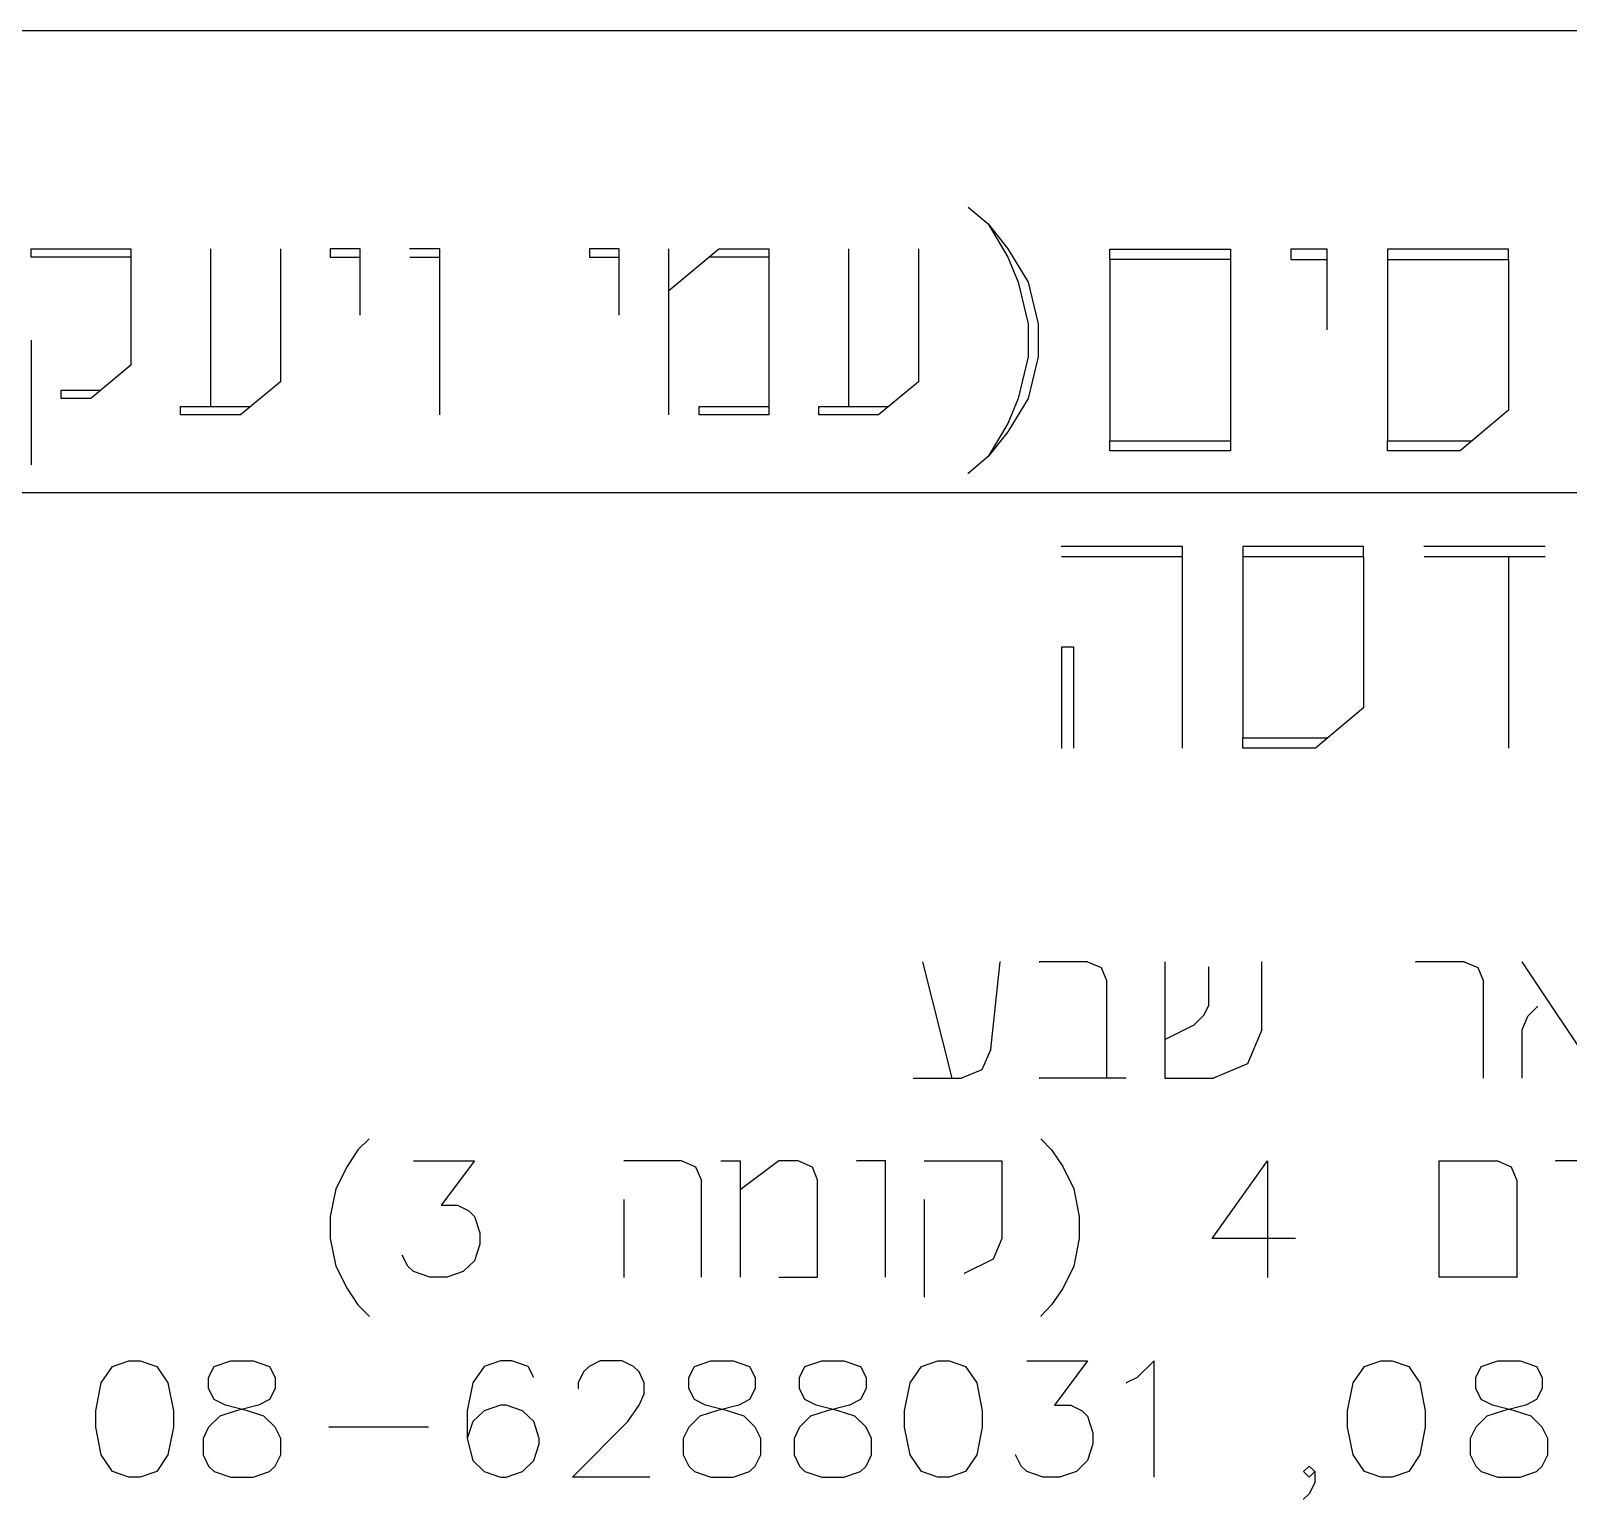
# Model space of a CAD drawing. Extents: x 271 to 16033, y -55852 to 2525.
# Drawn here: x 15936.608 to 15940.24, y -55791.413 to -55787.942 of the extents above; entities that cross this region are included whole.
import ezdxf

# ---------------------------------------------------------------- set-up
doc = ezdxf.new("R2010")
doc.units = 0
doc.header["$MEASUREMENT"] = 0
doc.layers.add('1501-KIR-BETON', color=30, linetype='Continuous')
doc.layers.add('LOGO', color=7, linetype='Continuous')

msp = doc.modelspace()

# ---------------------------------------------------------------- linework, layer by layer
at = {"layer": '1501-KIR-BETON', "color": 250, "linetype": 'Continuous', "ltscale": 0.125}
for p, q in [((15938.82259, -55788.35952, 1172.19571), (15938.86956, -55788.39915, 1172.19571)), ((15938.86956, -55788.39915, 1172.19571), (15938.91653, -55788.45787, 1172.19571)), ((15938.86956, -55788.39915, 1172.19571), (15938.91653, -55788.47768, 1172.19571)), ((15936.60916, -55788.45787, 1172.19571), (15936.84474, -55788.45787, 1172.19571)), ((15936.60916, -55788.47768, 1172.19571), (15936.60916, -55788.45787, 1172.19571)), ((15936.84474, -55788.45787, 1172.19571), (15936.84474, -55788.73308, 1172.19571)), ((15937.03262, -55788.45787, 1172.19571), (15937.03262, -55788.83069, 1172.19571)), ((15937.19775, -55788.45787, 1172.19571), (15937.19775, -55788.77197, 1172.19571)), ((15937.38636, -55788.45787, 1172.19571), (15937.31517, -55788.45787, 1172.19571)), ((15937.31517, -55788.45787, 1172.19571), (15937.31517, -55788.47768, 1172.19571)), ((15937.38636, -55788.61492, 1172.19571), (15937.38636, -55788.45787, 1172.19571)), ((15937.50378, -55788.45787, 1172.19571), (15937.50305, -55788.45787, 1172.19571)), ((15937.57424, -55788.45787, 1172.19571), (15937.50378, -55788.45787, 1172.19571)), ((15937.57424, -55788.8505, 1172.19571), (15937.57424, -55788.45787, 1172.19571)), ((15937.99843, -55788.45787, 1172.19571), (15937.92797, -55788.45787, 1172.19571)), ((15937.92797, -55788.45787, 1172.19571), (15937.92797, -55788.47768, 1172.19571)), ((15937.99843, -55788.61492, 1172.19571), (15937.99843, -55788.45787, 1172.19571)), ((15938.11585, -55788.45787, 1172.19571), (15938.11512, -55788.45787, 1172.19571)), ((15938.11585, -55788.55621, 1172.19571), (15938.23401, -55788.45787, 1172.19571)), ((15938.11585, -55788.8505, 1172.19571), (15938.11585, -55788.45787, 1172.19571)), ((15938.23401, -55788.45787, 1172.19571), (15938.35143, -55788.45787, 1172.19571)), ((15938.35143, -55788.45787, 1172.19571), (15938.35143, -55788.47768, 1172.19571)), ((15938.54004, -55788.45787, 1172.19571), (15938.54004, -55788.83069, 1172.19571)), ((15938.70517, -55788.45787, 1172.19571), (15938.70517, -55788.77197, 1172.19571)), ((15938.91653, -55788.45787, 1172.19571), (15938.96424, -55788.53639, 1172.19571)), ((15939.15725, -55788.4586, 1172.19571), (15939.44274, -55788.4586, 1172.19571)), ((15939.15725, -55788.48282, 1172.19571), (15939.15725, -55788.4586, 1172.19571)), ((15939.44274, -55788.4586, 1172.19571), (15939.44274, -55788.9349, 1172.19571)), ((15939.58511, -55788.4586, 1172.19571), (15939.58511, -55788.48282, 1172.19571)), ((15939.67098, -55788.4586, 1172.19571), (15939.58511, -55788.4586, 1172.19571)), ((15939.67098, -55788.64941, 1172.19571), (15939.67098, -55788.4586, 1172.19571)), ((15940.09884, -55788.4586, 1172.19571), (15939.81335, -55788.4586, 1172.19571)), ((15939.81335, -55788.4586, 1172.19571), (15939.81335, -55788.48282, 1172.19571)), ((15940.09884, -55788.48282, 1172.19571), (15940.09884, -55788.4586, 1172.19571)), ((15936.84474, -55788.47768, 1172.19571), (15936.60916, -55788.47768, 1172.19571)), ((15937.31517, -55788.47768, 1172.19571), (15937.38636, -55788.47768, 1172.19571)), ((15937.38636, -55788.47768, 1172.19571), (15937.38563, -55788.47768, 1172.19571)), ((15937.50378, -55788.47768, 1172.19571), (15937.57424, -55788.47768, 1172.19571)), ((15937.57424, -55788.47768, 1172.19571), (15937.5735, -55788.47768, 1172.19571)), ((15937.92797, -55788.47768, 1172.19571), (15937.99843, -55788.47768, 1172.19571)), ((15937.99843, -55788.47768, 1172.19571), (15937.9977, -55788.47768, 1172.19571)), ((15938.21053, -55788.47768, 1172.19571), (15938.20979, -55788.47768, 1172.19571)), ((15938.35143, -55788.47768, 1172.19571), (15938.21053, -55788.47768, 1172.19571)), ((15938.35143, -55788.47768, 1172.19571), (15938.35143, -55788.8505, 1172.19571)), ((15938.91653, -55788.47768, 1172.19571), (15938.94075, -55788.53639, 1172.19571)), ((15939.44274, -55788.48282, 1172.19571), (15939.15725, -55788.48282, 1172.19571)), ((15939.15725, -55788.48282, 1172.19571), (15939.15725, -55788.91141, 1172.19571)), ((15939.58511, -55788.48282, 1172.19571), (15939.67098, -55788.48282, 1172.19571)), ((15939.67098, -55788.48282, 1172.19571), (15939.67024, -55788.48282, 1172.19571)), ((15939.81335, -55788.48282, 1172.19571), (15940.09884, -55788.48282, 1172.19571)), ((15939.81335, -55788.48282, 1172.19571), (15939.81335, -55788.91141, 1172.19571)), ((15940.09884, -55788.48282, 1172.19571), (15940.09884, -55788.83949, 1172.19571)), ((15938.94075, -55788.53639, 1172.19571), (15938.96424, -55788.63473, 1172.19571)), ((15938.96424, -55788.53639, 1172.19571), (15938.98772, -55788.63473, 1172.19571)), ((15938.96424, -55788.63473, 1172.19571), (15938.96424, -55788.71326, 1172.19571)), ((15938.98772, -55788.63473, 1172.19571), (15938.98772, -55788.71326, 1172.19571)), ((15936.60916, -55788.67363, 1172.19571), (15936.60916, -55788.96866, 1172.19571)), ((15938.96424, -55788.71326, 1172.19571), (15938.94075, -55788.8116, 1172.19571)), ((15938.98772, -55788.71326, 1172.19571), (15938.96424, -55788.8116, 1172.19571)), ((15936.84474, -55788.73308, 1172.19571), (15936.75007, -55788.8116, 1172.19571)), ((15936.67962, -55788.8116, 1172.19571), (15936.67962, -55788.79179, 1172.19571)), ((15936.67962, -55788.79179, 1172.19571), (15936.77356, -55788.79179, 1172.19571)), ((15936.77356, -55788.79179, 1172.19571), (15936.77282, -55788.79179, 1172.19571)), ((15937.19775, -55788.77197, 1172.19571), (15937.10381, -55788.8505, 1172.19571)), ((15938.70517, -55788.77197, 1172.19571), (15938.6105, -55788.8505, 1172.19571)), ((15936.75007, -55788.8116, 1172.19571), (15936.67962, -55788.8116, 1172.19571)), ((15938.94075, -55788.8116, 1172.19571), (15938.91653, -55788.87032, 1172.19571)), ((15938.96424, -55788.8116, 1172.19571), (15938.91653, -55788.89013, 1172.19571)), ((15936.96217, -55788.83069, 1172.19571), (15937.12729, -55788.83069, 1172.19571)), ((15936.96217, -55788.8505, 1172.19571), (15936.96217, -55788.83069, 1172.19571)), ((15937.10381, -55788.8505, 1172.19571), (15936.96217, -55788.8505, 1172.19571)), ((15937.03262, -55788.83069, 1172.19571), (15937.03189, -55788.83069, 1172.19571)), ((15937.12729, -55788.83069, 1172.19571), (15937.12656, -55788.83069, 1172.19571)), ((15938.18704, -55788.83069, 1172.19571), (15938.35143, -55788.83069, 1172.19571)), ((15938.18704, -55788.8505, 1172.19571), (15938.18704, -55788.83069, 1172.19571)), ((15938.35143, -55788.8505, 1172.19571), (15938.18704, -55788.8505, 1172.19571)), ((15938.35143, -55788.83069, 1172.19571), (15938.3507, -55788.83069, 1172.19571)), ((15938.46959, -55788.83069, 1172.19571), (15938.63398, -55788.83069, 1172.19571)), ((15938.46959, -55788.8505, 1172.19571), (15938.46959, -55788.83069, 1172.19571)), ((15938.6105, -55788.8505, 1172.19571), (15938.46959, -55788.8505, 1172.19571)), ((15938.54004, -55788.83069, 1172.19571), (15938.53931, -55788.83069, 1172.19571)), ((15938.63398, -55788.83069, 1172.19571), (15938.63325, -55788.83069, 1172.19571)), ((15940.09884, -55788.83949, 1172.19571), (15939.98509, -55788.9349, 1172.19571)), ((15938.91653, -55788.87032, 1172.19571), (15938.86956, -55788.94884, 1172.19571)), ((15938.91653, -55788.89013, 1172.19571), (15938.86956, -55788.94884, 1172.19571)), ((15939.15725, -55788.91141, 1172.19571), (15939.15652, -55788.91141, 1172.19571)), ((15939.15725, -55788.91141, 1172.19571), (15939.44274, -55788.91141, 1172.19571)), ((15939.15725, -55788.9349, 1172.19571), (15939.15725, -55788.91141, 1172.19571)), ((15939.44274, -55788.9349, 1172.19571), (15939.15725, -55788.9349, 1172.19571)), ((15939.44274, -55788.91141, 1172.19571), (15939.442, -55788.91141, 1172.19571)), ((15939.81335, -55788.91141, 1172.19571), (15939.81262, -55788.91141, 1172.19571)), ((15939.81335, -55788.91141, 1172.19571), (15940.01371, -55788.91141, 1172.19571)), ((15939.81335, -55788.9349, 1172.19571), (15939.81335, -55788.91141, 1172.19571)), ((15939.98509, -55788.9349, 1172.19571), (15939.81335, -55788.9349, 1172.19571)), ((15940.01371, -55788.91141, 1172.19571), (15940.01297, -55788.91141, 1172.19571)), ((15936.60916, -55788.96866, 1172.19571), (15936.60843, -55788.96866, 1172.19571)), ((15938.86956, -55788.94884, 1172.19571), (15938.82259, -55788.98847, 1172.19571)), ((15938.86956, -55788.94884, 1172.19571), (15938.86883, -55788.94884, 1172.19571)), ((15938.82259, -55788.98847, 1172.19571), (15938.82186, -55788.98847, 1172.19571)), ((15942.37832, -55789.03471, 1172.19571), (15934.02132, -55789.03471, 1172.19571)), ((15939.0435, -55789.16167, 1172.19571), (15939.04276, -55789.16167, 1172.19571)), ((15939.32898, -55789.16167, 1172.19571), (15939.0435, -55789.16167, 1172.19571)), ((15939.0435, -55789.18516, 1172.19571), (15939.32898, -55789.18516, 1172.19571)), ((15939.32898, -55789.18516, 1172.19571), (15939.32825, -55789.18516, 1172.19571)), ((15939.32898, -55789.63797, 1172.19571), (15939.32898, -55789.16167, 1172.19571)), ((15939.75684, -55789.16167, 1172.19571), (15939.47136, -55789.16167, 1172.19571)), ((15939.47136, -55789.16167, 1172.19571), (15939.47136, -55789.18516, 1172.19571)), ((15939.47136, -55789.18516, 1172.19571), (15939.47136, -55789.61375, 1172.19571)), ((15939.47136, -55789.18516, 1172.19571), (15939.75684, -55789.18516, 1172.19571)), ((15939.75684, -55789.18516, 1172.19571), (15939.75684, -55789.16167, 1172.19571)), ((15939.75684, -55789.18516, 1172.19571), (15939.75684, -55789.54256, 1172.19571)), ((15939.89995, -55789.16167, 1172.19571), (15939.89922, -55789.16167, 1172.19571)), ((15940.18544, -55789.16167, 1172.19571), (15939.89995, -55789.16167, 1172.19571)), ((15939.89995, -55789.18516, 1172.19571), (15940.18544, -55789.18516, 1172.19571)), ((15940.09957, -55789.18516, 1172.19571), (15940.09957, -55789.63797, 1172.19571)), ((15940.18544, -55789.18516, 1172.19571), (15940.18471, -55789.18516, 1172.19571)), ((15939.0435, -55789.39945, 1172.19571), (15939.0435, -55789.63797, 1172.19571)), ((15939.07212, -55789.39945, 1172.19571), (15939.0435, -55789.39945, 1172.19571)), ((15939.07212, -55789.63797, 1172.19571), (15939.07212, -55789.39945, 1172.19571)), ((15939.75684, -55789.54256, 1172.19571), (15939.64309, -55789.63797, 1172.19571)), ((15939.47136, -55789.61375, 1172.19571), (15939.47063, -55789.61375, 1172.19571)), ((15939.47136, -55789.61375, 1172.19571), (15939.67098, -55789.61375, 1172.19571)), ((15939.47136, -55789.63797, 1172.19571), (15939.47136, -55789.61375, 1172.19571)), ((15939.67098, -55789.61375, 1172.19571), (15939.67024, -55789.61375, 1172.19571)), ((15939.0435, -55789.63797, 1172.19571), (15939.04276, -55789.63797, 1172.19571)), ((15939.64309, -55789.63797, 1172.19571), (15939.47136, -55789.63797, 1172.19571)), ((15940.09957, -55789.63797, 1172.19571), (15940.09884, -55789.63797, 1172.19571)), ((15938.71517, -55790.14285, 1172.19571), (15938.78416, -55790.41806, 1172.19571)), ((15938.8759, -55790.34908, 1172.19571), (15938.89865, -55790.14285, 1172.19571)), ((15938.89865, -55790.14285, 1172.19571), (15938.89938, -55790.14285, 1172.19571)), ((15939.10487, -55790.14285, 1172.19571), (15938.99038, -55790.14285, 1172.19571)), ((15938.99038, -55790.14285, 1172.19571), (15938.99112, -55790.14285, 1172.19571)), ((15939.10487, -55790.14285, 1172.19571), (15939.13716, -55790.1568, 1172.19571)), ((15939.13716, -55790.1568, 1172.19571), (15939.15037, -55790.18909, 1172.19571)), ((15939.28761, -55790.14285, 1172.19571), (15939.28761, -55790.41806, 1172.19571)), ((15939.39109, -55790.15459, 1172.19571), (15939.39183, -55790.15459, 1172.19571)), ((15939.39109, -55790.24633, 1172.19571), (15939.39109, -55790.15459, 1172.19571)), ((15939.51659, -55790.30357, 1172.19571), (15939.51659, -55790.14285, 1172.19571)), ((15939.51659, -55790.14285, 1172.19571), (15939.51732, -55790.14285, 1172.19571)), ((15939.87987, -55790.14285, 1172.19571), (15939.8806, -55790.14285, 1172.19571)), ((15939.99435, -55790.14285, 1172.19571), (15939.87987, -55790.14285, 1172.19571)), ((15939.99435, -55790.14285, 1172.19571), (15940.02665, -55790.1568, 1172.19571)), ((15940.02665, -55790.1568, 1172.19571), (15940.03986, -55790.18909, 1172.19571)), ((15940.31507, -55790.41806, 1172.19571), (15940.13159, -55790.14285, 1172.19571)), ((15940.13159, -55790.14285, 1172.19571), (15940.13233, -55790.14285, 1172.19571)), ((15939.15037, -55790.41806, 1172.19571), (15939.15037, -55790.18909, 1172.19571)), ((15939.15037, -55790.18909, 1172.19571), (15939.15111, -55790.18909, 1172.19571)), ((15939.15037, -55790.18909, 1172.19571), (15939.15111, -55790.18909, 1172.19571)), ((15940.03986, -55790.41806, 1172.19571), (15940.03986, -55790.18909, 1172.19571)), ((15940.03986, -55790.18909, 1172.19571), (15940.04059, -55790.18909, 1172.19571)), ((15940.03986, -55790.18909, 1172.19571), (15940.04059, -55790.18909, 1172.19571)), ((15939.37935, -55790.26908, 1172.19571), (15939.39109, -55790.24633, 1172.19571)), ((15939.3566, -55790.29183, 1172.19571), (15939.37935, -55790.26908, 1172.19571)), ((15940.13159, -55790.30357, 1172.19571), (15940.1448, -55790.27128, 1172.19571)), ((15940.1448, -55790.27128, 1172.19571), (15940.16755, -55790.24853, 1172.19571)), ((15940.16755, -55790.24853, 1172.19571), (15940.16829, -55790.24853, 1172.19571)), ((15939.28761, -55790.32633, 1172.19571), (15939.3566, -55790.29183, 1172.19571)), ((15939.51659, -55790.30357, 1172.19571), (15939.48283, -55790.3843, 1172.19571)), ((15940.13159, -55790.41806, 1172.19571), (15940.13159, -55790.30357, 1172.19571)), ((15938.8759, -55790.34908, 1172.19571), (15938.85535, -55790.39825, 1172.19571)), ((15939.48283, -55790.3843, 1172.19571), (15939.4021, -55790.41806, 1172.19571)), ((15938.69242, -55790.41806, 1172.19571), (15938.80691, -55790.41806, 1172.19571)), ((15938.78416, -55790.41806, 1172.19571), (15938.78489, -55790.41806, 1172.19571)), ((15938.85535, -55790.39825, 1172.19571), (15938.80691, -55790.41806, 1172.19571)), ((15938.80691, -55790.41806, 1172.19571), (15938.80764, -55790.41806, 1172.19571)), ((15938.80691, -55790.41806, 1172.19571), (15938.80764, -55790.41806, 1172.19571)), ((15939.19588, -55790.41806, 1172.19571), (15938.99038, -55790.41806, 1172.19571)), ((15938.99038, -55790.41806, 1172.19571), (15938.99112, -55790.41806, 1172.19571)), ((15939.28761, -55790.41806, 1172.19571), (15939.4021, -55790.41806, 1172.19571)), ((15939.4021, -55790.41806, 1172.19571), (15939.40283, -55790.41806, 1172.19571)), ((15939.4021, -55790.41806, 1172.19571), (15939.40283, -55790.41806, 1172.19571)), ((15937.40737, -55790.56117, 1172.19571), (15937.38095, -55790.58759, 1172.19571)), ((15938.99405, -55790.56117, 1172.19571), (15939.01974, -55790.58759, 1172.19571)), ((15937.38095, -55790.58759, 1172.19571), (15937.35526, -55790.62649, 1172.19571)), ((15939.01974, -55790.58759, 1172.19571), (15939.04616, -55790.62649, 1172.19571)), ((15937.35526, -55790.62649, 1172.19571), (15937.32884, -55790.67933, 1172.19571)), ((15937.51232, -55790.61328, 1172.19571), (15937.65616, -55790.61328, 1172.19571)), ((15937.65616, -55790.61328, 1172.19571), (15937.57763, -55790.71823, 1172.19571)), ((15938.1464, -55790.61328, 1172.19571), (15938.00917, -55790.61328, 1172.19571)), ((15938.00917, -55790.61328, 1172.19571), (15938.0099, -55790.61328, 1172.19571)), ((15938.1464, -55790.61328, 1172.19571), (15938.1787, -55790.62722, 1172.19571)), ((15938.1787, -55790.62722, 1172.19571), (15938.19264, -55790.65951, 1172.19571)), ((15938.23814, -55790.61328, 1172.19571), (15938.28364, -55790.61328, 1172.19571)), ((15938.28364, -55790.61328, 1172.19571), (15938.28364, -55790.88849, 1172.19571)), ((15938.37538, -55790.61328, 1172.19571), (15938.28364, -55790.68226, 1172.19571)), ((15938.42161, -55790.61328, 1172.19571), (15938.37538, -55790.61328, 1172.19571)), ((15938.42161, -55790.61328, 1172.19571), (15938.45391, -55790.62722, 1172.19571)), ((15938.45391, -55790.62722, 1172.19571), (15938.46712, -55790.65951, 1172.19571)), ((15938.62711, -55790.61328, 1172.19571), (15938.55885, -55790.61328, 1172.19571)), ((15938.55885, -55790.61328, 1172.19571), (15938.55959, -55790.61328, 1172.19571)), ((15938.62711, -55790.88849, 1172.19571), (15938.62711, -55790.61328, 1172.19571)), ((15938.71884, -55790.61328, 1172.19571), (15938.90232, -55790.61328, 1172.19571)), ((15938.90232, -55790.61328, 1172.19571), (15938.90232, -55790.79675, 1172.19571)), ((15939.04616, -55790.62649, 1172.19571), (15939.07258, -55790.67933, 1172.19571)), ((15939.39916, -55790.79675, 1172.19571), (15939.5298, -55790.61328, 1172.19571)), ((15939.5298, -55790.61328, 1172.19571), (15939.5298, -55790.88849, 1172.19571)), ((15939.93564, -55790.88849, 1172.19571), (15939.93564, -55790.61328, 1172.19571)), ((15939.93564, -55790.61328, 1172.19571), (15940.07288, -55790.61328, 1172.19571)), ((15940.07288, -55790.61328, 1172.19571), (15940.10517, -55790.62722, 1172.19571)), ((15940.10517, -55790.62722, 1172.19571), (15940.11912, -55790.65951, 1172.19571)), ((15940.21012, -55790.61328, 1172.19571), (15940.21085, -55790.61328, 1172.19571)), ((15940.27911, -55790.61328, 1172.19571), (15940.21012, -55790.61328, 1172.19571)), ((15937.32884, -55790.67933, 1172.19571), (15937.31563, -55790.74465, 1172.19571)), ((15938.19264, -55790.88849, 1172.19571), (15938.19264, -55790.65951, 1172.19571)), ((15938.19264, -55790.65951, 1172.19571), (15938.19337, -55790.65951, 1172.19571)), ((15938.19264, -55790.65951, 1172.19571), (15938.19337, -55790.65951, 1172.19571)), ((15938.28364, -55790.68226, 1172.19571), (15938.28438, -55790.68226, 1172.19571)), ((15938.46712, -55790.88849, 1172.19571), (15938.46712, -55790.65951, 1172.19571)), ((15938.46712, -55790.65951, 1172.19571), (15938.46785, -55790.65951, 1172.19571)), ((15938.46712, -55790.65951, 1172.19571), (15938.46785, -55790.65951, 1172.19571)), ((15939.07258, -55790.67933, 1172.19571), (15939.08506, -55790.74465, 1172.19571)), ((15940.11912, -55790.65951, 1172.19571), (15940.11912, -55790.88849, 1172.19571)), ((15937.57763, -55790.71823, 1172.19571), (15937.61653, -55790.71823, 1172.19571)), ((15937.61653, -55790.71823, 1172.19571), (15937.64295, -55790.73144, 1172.19571)), ((15938.00917, -55790.70502, 1172.19571), (15938.00917, -55790.88849, 1172.19571)), ((15938.71884, -55790.70502, 1172.19571), (15938.71884, -55790.93473, 1172.19571)), ((15937.31563, -55790.74465, 1172.19571), (15937.31563, -55790.79675, 1172.19571)), ((15937.64295, -55790.73144, 1172.19571), (15937.65616, -55790.74465, 1172.19571)), ((15937.65616, -55790.74465, 1172.19571), (15937.66937, -55790.78354, 1172.19571)), ((15939.08506, -55790.74465, 1172.19571), (15939.08506, -55790.79675, 1172.19571)), ((15937.66937, -55790.78354, 1172.19571), (15937.66937, -55790.80996, 1172.19571)), ((15937.31563, -55790.79675, 1172.19571), (15937.32884, -55790.86207, 1172.19571)), ((15937.66937, -55790.80996, 1172.19571), (15937.65616, -55790.84959, 1172.19571)), ((15938.90232, -55790.79675, 1172.19571), (15938.88177, -55790.84592, 1172.19571)), ((15939.08506, -55790.79675, 1172.19571), (15939.07258, -55790.86207, 1172.19571)), ((15939.59585, -55790.79675, 1172.19571), (15939.39916, -55790.79675, 1172.19571)), ((15937.32884, -55790.86207, 1172.19571), (15937.35526, -55790.91491, 1172.19571)), ((15937.4859, -55790.83638, 1172.19571), (15937.48663, -55790.83638, 1172.19571)), ((15937.49911, -55790.86207, 1172.19571), (15937.4859, -55790.83638, 1172.19571)), ((15937.51232, -55790.87528, 1172.19571), (15937.49911, -55790.86207, 1172.19571)), ((15937.65616, -55790.84959, 1172.19571), (15937.62974, -55790.87528, 1172.19571)), ((15938.88177, -55790.84592, 1172.19571), (15938.81352, -55790.87968, 1172.19571)), ((15939.07258, -55790.86207, 1172.19571), (15939.04616, -55790.91491, 1172.19571)), ((15937.55121, -55790.88849, 1172.19571), (15937.51232, -55790.87528, 1172.19571)), ((15937.59084, -55790.88849, 1172.19571), (15937.55121, -55790.88849, 1172.19571)), ((15937.62974, -55790.87528, 1172.19571), (15937.59084, -55790.88849, 1172.19571)), ((15938.00917, -55790.88849, 1172.19571), (15938.0099, -55790.88849, 1172.19571)), ((15938.28364, -55790.88849, 1172.19571), (15938.28438, -55790.88849, 1172.19571)), ((15938.37538, -55790.88849, 1172.19571), (15938.46712, -55790.88849, 1172.19571)), ((15938.81352, -55790.87968, 1172.19571), (15938.81425, -55790.87968, 1172.19571)), ((15939.5298, -55790.88849, 1172.19571), (15939.53053, -55790.88849, 1172.19571)), ((15940.11912, -55790.88849, 1172.19571), (15939.93564, -55790.88849, 1172.19571)), ((15940.11912, -55790.88849, 1172.19571), (15940.11985, -55790.88849, 1172.19571)), ((15937.35526, -55790.91491, 1172.19571), (15937.38095, -55790.95381, 1172.19571)), ((15938.71884, -55790.93473, 1172.19571), (15938.71958, -55790.93473, 1172.19571)), ((15939.04616, -55790.91491, 1172.19571), (15939.01974, -55790.95381, 1172.19571)), ((15937.38095, -55790.95381, 1172.19571), (15937.40737, -55790.98023, 1172.19571)), ((15939.01974, -55790.95381, 1172.19571), (15938.99405, -55790.98023, 1172.19571)), ((15937.40737, -55790.98023, 1172.19571), (15937.4081, -55790.98023, 1172.19571)), ((15938.99405, -55790.98023, 1172.19571), (15938.99479, -55790.98023, 1172.19571)), ((15936.77475, -55791.13801, 1172.19571), (15936.80117, -55791.09912, 1172.19571)), ((15936.80117, -55791.09912, 1172.19571), (15936.84007, -55791.08591, 1172.19571)), ((15936.84007, -55791.08591, 1172.19571), (15936.86649, -55791.08591, 1172.19571)), ((15936.86649, -55791.08591, 1172.19571), (15936.86722, -55791.08591, 1172.19571)), ((15936.86649, -55791.08591, 1172.19571), (15936.90612, -55791.09912, 1172.19571)), ((15936.90612, -55791.09912, 1172.19571), (15936.93181, -55791.13801, 1172.19571)), ((15937.02831, -55791.12554, 1172.19571), (15937.04152, -55791.09912, 1172.19571)), ((15937.04152, -55791.09912, 1172.19571), (15937.08042, -55791.08591, 1172.19571)), ((15937.08042, -55791.08591, 1172.19571), (15937.13326, -55791.08591, 1172.19571)), ((15937.13326, -55791.08591, 1172.19571), (15937.17215, -55791.09912, 1172.19571)), ((15937.13326, -55791.08591, 1172.19571), (15937.13399, -55791.08591, 1172.19571)), ((15937.17215, -55791.09912, 1172.19571), (15937.18536, -55791.12554, 1172.19571)), ((15937.67891, -55791.09912, 1172.19571), (15937.65249, -55791.13801, 1172.19571)), ((15937.71781, -55791.08591, 1172.19571), (15937.67891, -55791.09912, 1172.19571)), ((15937.74423, -55791.08591, 1172.19571), (15937.71781, -55791.08591, 1172.19571)), ((15937.78313, -55791.09912, 1172.19571), (15937.74423, -55791.08591, 1172.19571)), ((15937.79634, -55791.12554, 1172.19571), (15937.78313, -55791.09912, 1172.19571)), ((15937.91376, -55791.11233, 1172.19571), (15937.90128, -55791.13801, 1172.19571)), ((15937.92697, -55791.09912, 1172.19571), (15937.91376, -55791.11233, 1172.19571)), ((15937.95339, -55791.08591, 1172.19571), (15937.92697, -55791.09912, 1172.19571)), ((15938.0055, -55791.08591, 1172.19571), (15937.95339, -55791.08591, 1172.19571)), ((15938.03192, -55791.09912, 1172.19571), (15938.0055, -55791.08591, 1172.19571)), ((15938.04513, -55791.11233, 1172.19571), (15938.03192, -55791.09912, 1172.19571)), ((15938.0576, -55791.13801, 1172.19571), (15938.04513, -55791.11233, 1172.19571)), ((15938.16255, -55791.12554, 1172.19571), (15938.17576, -55791.09912, 1172.19571)), ((15938.17576, -55791.09912, 1172.19571), (15938.21466, -55791.08591, 1172.19571)), ((15938.21466, -55791.08591, 1172.19571), (15938.2675, -55791.08591, 1172.19571)), ((15938.2675, -55791.08591, 1172.19571), (15938.30639, -55791.09912, 1172.19571)), ((15938.2675, -55791.08591, 1172.19571), (15938.26823, -55791.08591, 1172.19571)), ((15938.30639, -55791.09912, 1172.19571), (15938.3196, -55791.12554, 1172.19571)), ((15938.42455, -55791.12554, 1172.19571), (15938.43703, -55791.09912, 1172.19571)), ((15938.43703, -55791.09912, 1172.19571), (15938.47666, -55791.08591, 1172.19571)), ((15938.47666, -55791.08591, 1172.19571), (15938.52876, -55791.08591, 1172.19571)), ((15938.52876, -55791.08591, 1172.19571), (15938.5295, -55791.08591, 1172.19571)), ((15938.52876, -55791.08591, 1172.19571), (15938.56839, -55791.09912, 1172.19571)), ((15938.56839, -55791.09912, 1172.19571), (15938.5816, -55791.12554, 1172.19571)), ((15938.68582, -55791.13801, 1172.19571), (15938.71224, -55791.09912, 1172.19571)), ((15938.71224, -55791.09912, 1172.19571), (15938.75113, -55791.08591, 1172.19571)), ((15938.75113, -55791.08591, 1172.19571), (15938.77755, -55791.08591, 1172.19571)), ((15938.77755, -55791.08591, 1172.19571), (15938.77829, -55791.08591, 1172.19571)), ((15938.77755, -55791.08591, 1172.19571), (15938.81645, -55791.09912, 1172.19571)), ((15938.81645, -55791.09912, 1172.19571), (15938.84287, -55791.13801, 1172.19571)), ((15938.96103, -55791.08591, 1172.19571), (15939.10487, -55791.08591, 1172.19571)), ((15939.10487, -55791.08591, 1172.19571), (15939.02635, -55791.19086, 1172.19571)), ((15939.26193, -55791.08591, 1172.19571), (15939.2223, -55791.12554, 1172.19571)), ((15939.26193, -55791.36112, 1172.19571), (15939.26193, -55791.08591, 1172.19571)), ((15939.73235, -55791.13801, 1172.19571), (15939.75877, -55791.09912, 1172.19571)), ((15939.75877, -55791.09912, 1172.19571), (15939.79767, -55791.08591, 1172.19571)), ((15939.79767, -55791.08591, 1172.19571), (15939.82409, -55791.08591, 1172.19571)), ((15939.82409, -55791.08591, 1172.19571), (15939.82482, -55791.08591, 1172.19571)), ((15939.82409, -55791.08591, 1172.19571), (15939.86372, -55791.09912, 1172.19571)), ((15939.86372, -55791.09912, 1172.19571), (15939.88941, -55791.13801, 1172.19571)), ((15940.02177, -55791.12554, 1172.19571), (15940.03498, -55791.09912, 1172.19571)), ((15940.03498, -55791.09912, 1172.19571), (15940.07387, -55791.08591, 1172.19571)), ((15940.07387, -55791.08591, 1172.19571), (15940.12671, -55791.08591, 1172.19571)), ((15940.12671, -55791.08591, 1172.19571), (15940.16561, -55791.09912, 1172.19571)), ((15940.12671, -55791.08591, 1172.19571), (15940.12745, -55791.08591, 1172.19571)), ((15940.16561, -55791.09912, 1172.19571), (15940.17882, -55791.12554, 1172.19571)), ((15936.76154, -55791.20407, 1172.19571), (15936.77475, -55791.13801, 1172.19571)), ((15936.93181, -55791.13801, 1172.19571), (15936.94502, -55791.20407, 1172.19571)), ((15937.02831, -55791.15122, 1172.19571), (15937.02831, -55791.12554, 1172.19571)), ((15937.04152, -55791.17765, 1172.19571), (15937.02831, -55791.15122, 1172.19571)), ((15937.18536, -55791.15122, 1172.19571), (15937.17215, -55791.17765, 1172.19571)), ((15937.18536, -55791.12554, 1172.19571), (15937.18536, -55791.15122, 1172.19571)), ((15937.65249, -55791.13801, 1172.19571), (15937.63928, -55791.20407, 1172.19571)), ((15937.90128, -55791.13801, 1172.19571), (15937.90128, -55791.15122, 1172.19571)), ((15937.90128, -55791.15122, 1172.19571), (15937.90202, -55791.15122, 1172.19571)), ((15938.0576, -55791.16443, 1172.19571), (15938.0576, -55791.13801, 1172.19571)), ((15938.16255, -55791.15122, 1172.19571), (15938.16255, -55791.12554, 1172.19571)), ((15938.17576, -55791.17765, 1172.19571), (15938.16255, -55791.15122, 1172.19571)), ((15938.3196, -55791.15122, 1172.19571), (15938.30639, -55791.17765, 1172.19571)), ((15938.3196, -55791.12554, 1172.19571), (15938.3196, -55791.15122, 1172.19571)), ((15938.42455, -55791.15122, 1172.19571), (15938.42455, -55791.12554, 1172.19571)), ((15938.43703, -55791.17765, 1172.19571), (15938.42455, -55791.15122, 1172.19571)), ((15938.5816, -55791.15122, 1172.19571), (15938.56839, -55791.17765, 1172.19571)), ((15938.5816, -55791.12554, 1172.19571), (15938.5816, -55791.15122, 1172.19571)), ((15938.67261, -55791.20407, 1172.19571), (15938.68582, -55791.13801, 1172.19571)), ((15938.84287, -55791.13801, 1172.19571), (15938.85608, -55791.20407, 1172.19571)), ((15939.2223, -55791.12554, 1172.19571), (15939.19588, -55791.13801, 1172.19571)), ((15939.19588, -55791.13801, 1172.19571), (15939.19661, -55791.13801, 1172.19571)), ((15939.71914, -55791.20407, 1172.19571), (15939.73235, -55791.13801, 1172.19571)), ((15939.88941, -55791.13801, 1172.19571), (15939.90262, -55791.20407, 1172.19571)), ((15940.02177, -55791.15122, 1172.19571), (15940.02177, -55791.12554, 1172.19571)), ((15940.03498, -55791.17765, 1172.19571), (15940.02177, -55791.15122, 1172.19571)), ((15940.17882, -55791.15122, 1172.19571), (15940.16561, -55791.17765, 1172.19571)), ((15940.17882, -55791.12554, 1172.19571), (15940.17882, -55791.15122, 1172.19571)), ((15937.06794, -55791.19086, 1172.19571), (15937.04152, -55791.17765, 1172.19571)), ((15937.12005, -55791.20407, 1172.19571), (15937.06794, -55791.19086, 1172.19571)), ((15937.14647, -55791.19086, 1172.19571), (15937.09363, -55791.20407, 1172.19571)), ((15937.17215, -55791.17765, 1172.19571), (15937.14647, -55791.19086, 1172.19571)), ((15937.71781, -55791.19086, 1172.19571), (15937.67891, -55791.20407, 1172.19571)), ((15937.73102, -55791.19086, 1172.19571), (15937.71781, -55791.19086, 1172.19571)), ((15937.76991, -55791.20407, 1172.19571), (15937.73102, -55791.19086, 1172.19571)), ((15938.01871, -55791.22975, 1172.19571), (15938.04513, -55791.19086, 1172.19571)), ((15938.04513, -55791.19086, 1172.19571), (15938.0576, -55791.16443, 1172.19571)), ((15938.20218, -55791.19086, 1172.19571), (15938.17576, -55791.17765, 1172.19571)), ((15938.25429, -55791.20407, 1172.19571), (15938.20218, -55791.19086, 1172.19571)), ((15938.28071, -55791.19086, 1172.19571), (15938.22787, -55791.20407, 1172.19571)), ((15938.30639, -55791.17765, 1172.19571), (15938.28071, -55791.19086, 1172.19571)), ((15938.46345, -55791.19086, 1172.19571), (15938.43703, -55791.17765, 1172.19571)), ((15938.51555, -55791.20407, 1172.19571), (15938.46345, -55791.19086, 1172.19571)), ((15938.54197, -55791.19086, 1172.19571), (15938.48987, -55791.20407, 1172.19571)), ((15938.56839, -55791.17765, 1172.19571), (15938.54197, -55791.19086, 1172.19571)), ((15939.02635, -55791.19086, 1172.19571), (15939.06524, -55791.19086, 1172.19571)), ((15939.06524, -55791.19086, 1172.19571), (15939.09166, -55791.20407, 1172.19571)), ((15940.0614, -55791.19086, 1172.19571), (15940.03498, -55791.17765, 1172.19571)), ((15940.1135, -55791.20407, 1172.19571), (15940.0614, -55791.19086, 1172.19571)), ((15940.13992, -55791.19086, 1172.19571), (15940.08708, -55791.20407, 1172.19571)), ((15940.16561, -55791.17765, 1172.19571), (15940.13992, -55791.19086, 1172.19571)), ((15936.76154, -55791.24296, 1172.19571), (15936.76154, -55791.20407, 1172.19571)), ((15936.94502, -55791.20407, 1172.19571), (15936.94502, -55791.24296, 1172.19571)), ((15937.05473, -55791.21654, 1172.19571), (15937.02831, -55791.24296, 1172.19571)), ((15937.09363, -55791.20407, 1172.19571), (15937.05473, -55791.21654, 1172.19571)), ((15937.15894, -55791.21654, 1172.19571), (15937.12005, -55791.20407, 1172.19571)), ((15937.18536, -55791.24296, 1172.19571), (15937.15894, -55791.21654, 1172.19571)), ((15937.63928, -55791.20407, 1172.19571), (15937.63928, -55791.26938, 1172.19571)), ((15937.67891, -55791.20407, 1172.19571), (15937.65249, -55791.22975, 1172.19571)), ((15937.79634, -55791.22975, 1172.19571), (15937.76991, -55791.20407, 1172.19571)), ((15938.18897, -55791.21654, 1172.19571), (15938.16255, -55791.24296, 1172.19571)), ((15938.22787, -55791.20407, 1172.19571), (15938.18897, -55791.21654, 1172.19571)), ((15938.29318, -55791.21654, 1172.19571), (15938.25429, -55791.20407, 1172.19571)), ((15938.3196, -55791.24296, 1172.19571), (15938.29318, -55791.21654, 1172.19571)), ((15938.45024, -55791.21654, 1172.19571), (15938.42455, -55791.24296, 1172.19571)), ((15938.48987, -55791.20407, 1172.19571), (15938.45024, -55791.21654, 1172.19571)), ((15938.55518, -55791.21654, 1172.19571), (15938.51555, -55791.20407, 1172.19571)), ((15938.5816, -55791.24296, 1172.19571), (15938.55518, -55791.21654, 1172.19571)), ((15938.67261, -55791.24296, 1172.19571), (15938.67261, -55791.20407, 1172.19571)), ((15938.85608, -55791.20407, 1172.19571), (15938.85608, -55791.24296, 1172.19571)), ((15939.09166, -55791.20407, 1172.19571), (15939.10487, -55791.21654, 1172.19571)), ((15939.10487, -55791.21654, 1172.19571), (15939.11735, -55791.25617, 1172.19571)), ((15939.71914, -55791.24296, 1172.19571), (15939.71914, -55791.20407, 1172.19571)), ((15939.90262, -55791.20407, 1172.19571), (15939.90262, -55791.24296, 1172.19571)), ((15940.04819, -55791.21654, 1172.19571), (15940.02177, -55791.24296, 1172.19571)), ((15940.08708, -55791.20407, 1172.19571), (15940.04819, -55791.21654, 1172.19571)), ((15940.1524, -55791.21654, 1172.19571), (15940.1135, -55791.20407, 1172.19571)), ((15940.17882, -55791.24296, 1172.19571), (15940.1524, -55791.21654, 1172.19571)), ((15936.77475, -55791.30828, 1172.19571), (15936.76154, -55791.24296, 1172.19571)), ((15936.94502, -55791.24296, 1172.19571), (15936.93181, -55791.30828, 1172.19571)), ((15937.02831, -55791.24296, 1172.19571), (15937.0151, -55791.26938, 1172.19571)), ((15937.19857, -55791.26938, 1172.19571), (15937.18536, -55791.24296, 1172.19571)), ((15937.54754, -55791.24296, 1172.19571), (15937.31196, -55791.24296, 1172.19571)), ((15937.31196, -55791.24296, 1172.19571), (15937.3127, -55791.24296, 1172.19571)), ((15937.65249, -55791.22975, 1172.19571), (15937.63928, -55791.26938, 1172.19571)), ((15937.80955, -55791.26938, 1172.19571), (15937.79634, -55791.22975, 1172.19571)), ((15937.88807, -55791.36112, 1172.19571), (15938.01871, -55791.22975, 1172.19571)), ((15938.16255, -55791.24296, 1172.19571), (15938.14934, -55791.26938, 1172.19571)), ((15938.33281, -55791.26938, 1172.19571), (15938.3196, -55791.24296, 1172.19571)), ((15938.42455, -55791.24296, 1172.19571), (15938.41134, -55791.26938, 1172.19571)), ((15938.59408, -55791.26938, 1172.19571), (15938.5816, -55791.24296, 1172.19571)), ((15938.68582, -55791.30828, 1172.19571), (15938.67261, -55791.24296, 1172.19571)), ((15938.85608, -55791.24296, 1172.19571), (15938.84287, -55791.30828, 1172.19571)), ((15939.11735, -55791.25617, 1172.19571), (15939.11735, -55791.28259, 1172.19571)), ((15939.73235, -55791.30828, 1172.19571), (15939.71914, -55791.24296, 1172.19571)), ((15939.90262, -55791.24296, 1172.19571), (15939.88941, -55791.30828, 1172.19571)), ((15940.02177, -55791.24296, 1172.19571), (15940.00856, -55791.26938, 1172.19571)), ((15940.19203, -55791.26938, 1172.19571), (15940.17882, -55791.24296, 1172.19571)), ((15937.0151, -55791.26938, 1172.19571), (15937.0151, -55791.30828, 1172.19571)), ((15937.19857, -55791.30828, 1172.19571), (15937.19857, -55791.26938, 1172.19571)), ((15937.63928, -55791.26938, 1172.19571), (15937.64002, -55791.26938, 1172.19571)), ((15937.63928, -55791.26938, 1172.19571), (15937.65249, -55791.32149, 1172.19571)), ((15937.79634, -55791.32149, 1172.19571), (15937.80955, -55791.28259, 1172.19571)), ((15937.80955, -55791.28259, 1172.19571), (15937.80955, -55791.26938, 1172.19571)), ((15938.14934, -55791.26938, 1172.19571), (15938.14934, -55791.30828, 1172.19571)), ((15938.33281, -55791.30828, 1172.19571), (15938.33281, -55791.26938, 1172.19571)), ((15938.41134, -55791.26938, 1172.19571), (15938.41134, -55791.30828, 1172.19571)), ((15938.59408, -55791.30828, 1172.19571), (15938.59408, -55791.26938, 1172.19571)), ((15939.11735, -55791.28259, 1172.19571), (15939.10487, -55791.32149, 1172.19571)), ((15940.00856, -55791.26938, 1172.19571), (15940.00856, -55791.30828, 1172.19571)), ((15940.19203, -55791.30828, 1172.19571), (15940.19203, -55791.26938, 1172.19571)), ((15936.80117, -55791.34791, 1172.19571), (15936.77475, -55791.30828, 1172.19571)), ((15936.93181, -55791.30828, 1172.19571), (15936.90612, -55791.34791, 1172.19571)), ((15937.0151, -55791.30828, 1172.19571), (15937.02831, -55791.3347, 1172.19571)), ((15937.02831, -55791.3347, 1172.19571), (15937.04152, -55791.34791, 1172.19571)), ((15937.17215, -55791.34791, 1172.19571), (15937.18536, -55791.3347, 1172.19571)), ((15937.18536, -55791.3347, 1172.19571), (15937.19857, -55791.30828, 1172.19571)), ((15937.65249, -55791.32149, 1172.19571), (15937.67891, -55791.34791, 1172.19571)), ((15937.76991, -55791.34791, 1172.19571), (15937.79634, -55791.32149, 1172.19571)), ((15938.14934, -55791.30828, 1172.19571), (15938.16255, -55791.3347, 1172.19571)), ((15938.16255, -55791.3347, 1172.19571), (15938.17576, -55791.34791, 1172.19571)), ((15938.30639, -55791.34791, 1172.19571), (15938.3196, -55791.3347, 1172.19571)), ((15938.3196, -55791.3347, 1172.19571), (15938.33281, -55791.30828, 1172.19571)), ((15938.41134, -55791.30828, 1172.19571), (15938.42455, -55791.3347, 1172.19571)), ((15938.42455, -55791.3347, 1172.19571), (15938.43703, -55791.34791, 1172.19571)), ((15938.56839, -55791.34791, 1172.19571), (15938.5816, -55791.3347, 1172.19571)), ((15938.5816, -55791.3347, 1172.19571), (15938.59408, -55791.30828, 1172.19571)), ((15938.71224, -55791.34791, 1172.19571), (15938.68582, -55791.30828, 1172.19571)), ((15938.84287, -55791.30828, 1172.19571), (15938.81645, -55791.34791, 1172.19571)), ((15938.93461, -55791.30828, 1172.19571), (15938.93534, -55791.30828, 1172.19571)), ((15938.94782, -55791.3347, 1172.19571), (15938.93461, -55791.30828, 1172.19571)), ((15938.96103, -55791.34791, 1172.19571), (15938.94782, -55791.3347, 1172.19571)), ((15939.10487, -55791.32149, 1172.19571), (15939.07845, -55791.34791, 1172.19571)), ((15939.61493, -55791.34791, 1172.19571), (15939.62814, -55791.3347, 1172.19571)), ((15939.62814, -55791.3347, 1172.19571), (15939.64135, -55791.34791, 1172.19571)), ((15939.75877, -55791.34791, 1172.19571), (15939.73235, -55791.30828, 1172.19571)), ((15939.88941, -55791.30828, 1172.19571), (15939.86372, -55791.34791, 1172.19571)), ((15940.00856, -55791.30828, 1172.19571), (15940.02177, -55791.3347, 1172.19571)), ((15940.02177, -55791.3347, 1172.19571), (15940.03498, -55791.34791, 1172.19571)), ((15940.16561, -55791.34791, 1172.19571), (15940.17882, -55791.3347, 1172.19571)), ((15940.17882, -55791.3347, 1172.19571), (15940.19203, -55791.30828, 1172.19571)), ((15936.84007, -55791.36112, 1172.19571), (15936.80117, -55791.34791, 1172.19571)), ((15936.86649, -55791.36112, 1172.19571), (15936.84007, -55791.36112, 1172.19571)), ((15936.90612, -55791.34791, 1172.19571), (15936.86649, -55791.36112, 1172.19571)), ((15937.04152, -55791.34791, 1172.19571), (15937.08042, -55791.36112, 1172.19571)), ((15937.08042, -55791.36112, 1172.19571), (15937.13326, -55791.36112, 1172.19571)), ((15937.13326, -55791.36112, 1172.19571), (15937.17215, -55791.34791, 1172.19571)), ((15937.67891, -55791.34791, 1172.19571), (15937.71781, -55791.36112, 1172.19571)), ((15937.71781, -55791.36112, 1172.19571), (15937.73102, -55791.36112, 1172.19571)), ((15937.73102, -55791.36112, 1172.19571), (15937.76991, -55791.34791, 1172.19571)), ((15938.07081, -55791.36112, 1172.19571), (15937.88807, -55791.36112, 1172.19571)), ((15938.17576, -55791.34791, 1172.19571), (15938.21466, -55791.36112, 1172.19571)), ((15938.21466, -55791.36112, 1172.19571), (15938.2675, -55791.36112, 1172.19571)), ((15938.2675, -55791.36112, 1172.19571), (15938.30639, -55791.34791, 1172.19571)), ((15938.43703, -55791.34791, 1172.19571), (15938.47666, -55791.36112, 1172.19571)), ((15938.47666, -55791.36112, 1172.19571), (15938.52876, -55791.36112, 1172.19571)), ((15938.52876, -55791.36112, 1172.19571), (15938.56839, -55791.34791, 1172.19571)), ((15938.75113, -55791.36112, 1172.19571), (15938.71224, -55791.34791, 1172.19571)), ((15938.77755, -55791.36112, 1172.19571), (15938.75113, -55791.36112, 1172.19571)), ((15938.81645, -55791.34791, 1172.19571), (15938.77755, -55791.36112, 1172.19571)), ((15938.99993, -55791.36112, 1172.19571), (15938.96103, -55791.34791, 1172.19571)), ((15939.03882, -55791.36112, 1172.19571), (15938.99993, -55791.36112, 1172.19571)), ((15939.07845, -55791.34791, 1172.19571), (15939.03882, -55791.36112, 1172.19571)), ((15939.62814, -55791.36112, 1172.19571), (15939.61493, -55791.34791, 1172.19571)), ((15939.64135, -55791.34791, 1172.19571), (15939.62814, -55791.36112, 1172.19571)), ((15939.64135, -55791.34791, 1172.19571), (15939.64135, -55791.37433, 1172.19571)), ((15939.79767, -55791.36112, 1172.19571), (15939.75877, -55791.34791, 1172.19571)), ((15939.82409, -55791.36112, 1172.19571), (15939.79767, -55791.36112, 1172.19571)), ((15939.86372, -55791.34791, 1172.19571), (15939.82409, -55791.36112, 1172.19571)), ((15940.03498, -55791.34791, 1172.19571), (15940.07387, -55791.36112, 1172.19571)), ((15940.07387, -55791.36112, 1172.19571), (15940.12671, -55791.36112, 1172.19571)), ((15940.12671, -55791.36112, 1172.19571), (15940.16561, -55791.34791, 1172.19571)), ((15939.62814, -55791.40002, 1172.19571), (15939.61493, -55791.41323, 1172.19571)), ((15939.64135, -55791.37433, 1172.19571), (15939.62814, -55791.40002, 1172.19571)), ((15939.61493, -55791.41323, 1172.19571), (15939.61566, -55791.41323, 1172.19571))]:
    msp.add_line(p, q, dxfattribs=at)
at = {"layer": 'LOGO', "color": 250, "linetype": 'Continuous', "ltscale": 0.01}
msp.add_line((15944.64714, -55787.94239, 1172.19571), (15929.7372, -55787.94239, 1172.19571), dxfattribs=at)

doc.saveas('drawing.dxf')
